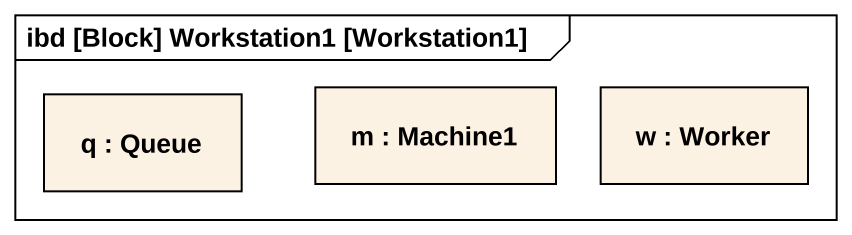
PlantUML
@startuml
mainframe ibd [Block] Workstation1 [Workstation1]
rectangle "q : Queue" as q
rectangle "m : Machine1" as m
rectangle "w : Worker" as w
@enduml
